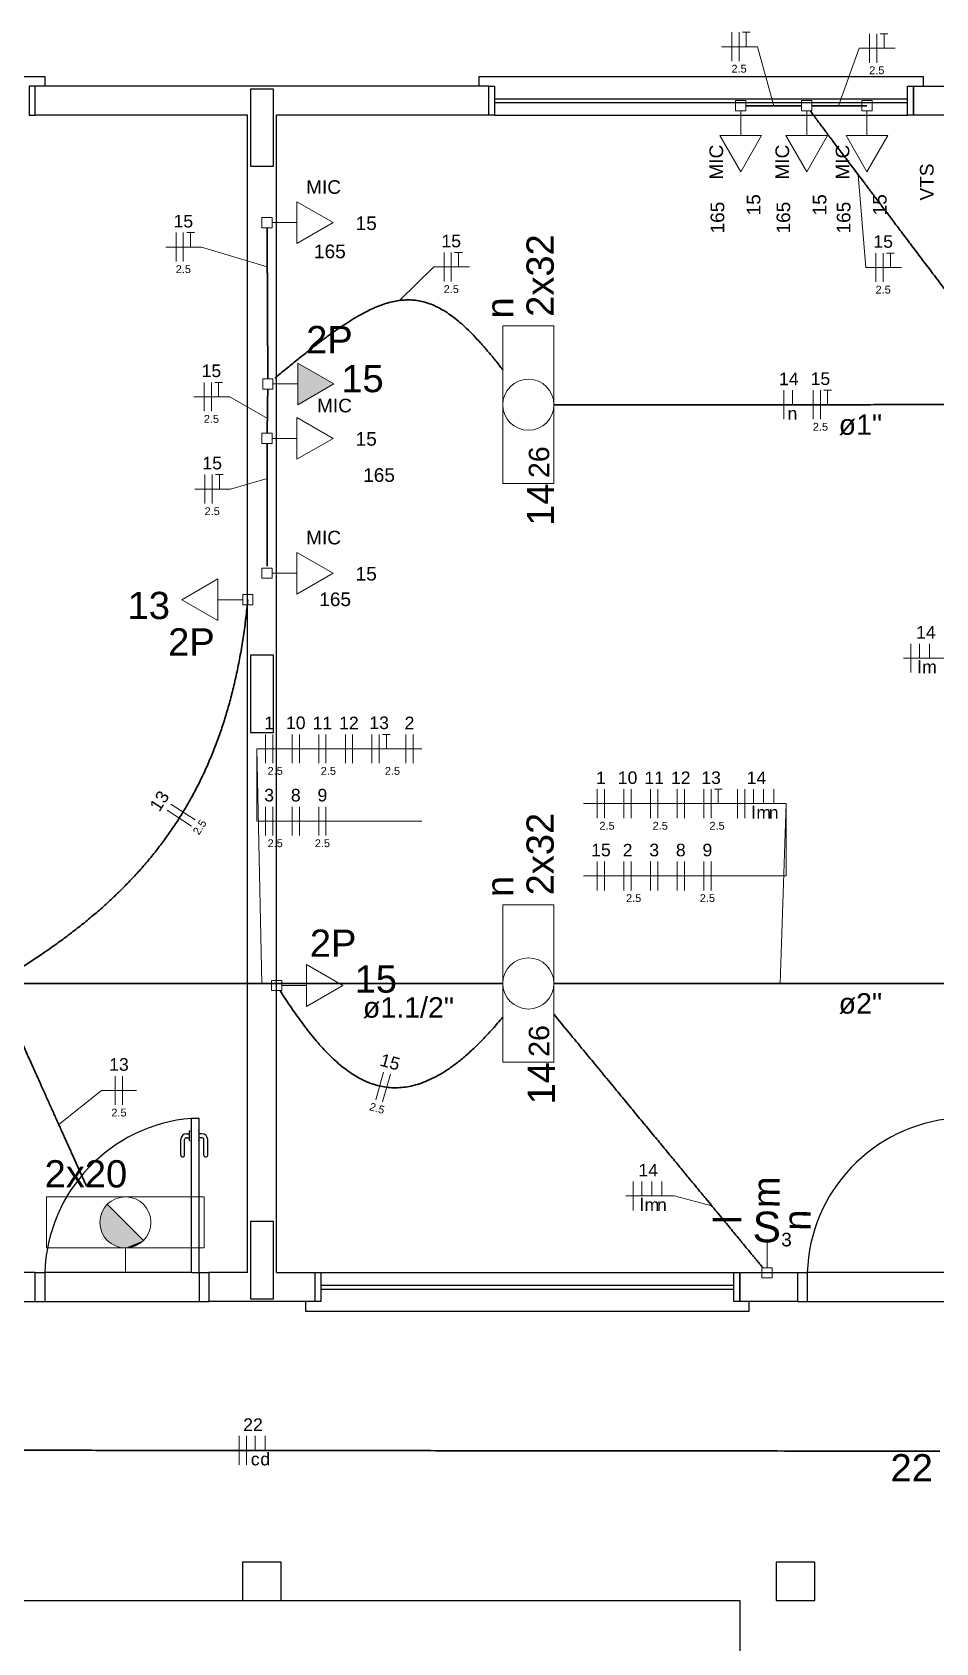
# Model space of a CAD drawing. Extents: x 210 to 779, y 61 to 241.
# Drawn here: x 366.08 to 370.76, y 209.04 to 217.39 of the extents above; entities that cross this region are included whole.
import ezdxf

# ---------------------------------------------------------------- set-up
doc = ezdxf.new("R2010")
doc.units = 0
doc.header["$LTSCALE"] = 2
for name, color, linetype in [('A-PAREDE', 5, 'CONTINUOUS'), ('A-PISOS-NIVEL', 1, 'CONTINUOUS'), ('A-PORTA', 3, 'CONTINUOUS'), ('A-SOLEIRA', 1, 'CONTINUOUS'), ('AR-ESQ', 2, 'CONTINUOUS')]:
    doc.layers.add(name, color=color, linetype=linetype)
for name, color, linetype, lineweight in [('EL-Condutos', 4, 'CONTINUOUS', 30), ('EL-Fios', 9, 'CONTINUOUS', 20), ('EL-Textos condutos', 7, 'CONTINUOUS', 20), ('EL-Textos fios', 7, 'CONTINUOUS', 20), ('EL-Textos pontos', 5, 'CONTINUOUS', 20), ('P-SIMBOL', 5, 'CONTINUOUS', 20)]:
    doc.layers.add(name, color=color, linetype=linetype, lineweight=lineweight)
doc.styles.add('Arial', font='arial.ttf')

msp = doc.modelspace()

# ---------------------------------------------------------------- hatches: boundary and pattern name
at = {"layer": 'P-SIMBOL', "linetype": 'Continuous'}
for points in [[(367.458, 215.458), (367.6455, 215.5665), (367.458, 215.6745)], [(366.4719, 211.3142), (366.4623, 211.3023), (366.458, 211.2982), (366.4549, 211.2926), (366.4484, 211.2809), (366.4458, 211.2765), (366.4441, 211.2731), (366.443, 211.2694), (366.4417, 211.2655), (366.4393, 211.2579), (366.4383, 211.2542), (366.4366, 211.2486), (366.4353, 211.2419), (366.4348, 211.2346), (366.434, 211.2296), (366.4333, 211.2246), (366.4335, 211.2187), (366.434, 211.2107), (366.4346, 211.2074), (366.4352, 211.2013), (366.4357, 211.1978), (366.4363, 211.1953), (366.437, 211.1914), (366.4378, 211.1887), (366.4391, 211.1855), (366.4402, 211.1825), (366.4409, 211.1792), (366.442, 211.1769), (366.4417, 211.1756), (366.4428, 211.1721), (366.4439, 211.1684), (366.4448, 211.1667), (366.4454, 211.1645), (366.4471, 211.1621), (366.4478, 211.1606), (366.4491, 211.158), (366.4513, 211.1553), (366.4536, 211.151), (366.4552, 211.1486), (366.4563, 211.1466), (366.4582, 211.1438), (366.4591, 211.1415), (366.4614, 211.1397), (366.4632, 211.1373), (366.4656, 211.1347), (366.4688, 211.1315), (366.4716, 211.1282), (366.4734, 211.1265), (366.4755, 211.1239), (366.4794, 211.1204), (366.4824, 211.1189), (366.4851, 211.1163), (366.4879, 211.1148), (366.4894, 211.1137), (366.4931, 211.1113), (366.4952, 211.109), (366.5, 211.1066), (366.5022, 211.1049), (366.5052, 211.1036), (366.5074, 211.1023), (366.5089, 211.1016), (366.511, 211.101), (366.5123, 211.0997), (366.5186, 211.0979), (366.5218, 211.0964), (366.5238, 211.0953), (366.5255, 211.0949), (366.5266, 211.094), (366.529, 211.094), (366.5303, 211.0934), (366.532, 211.0934), (366.5346, 211.0929), (366.5381, 211.0919), (366.5416, 211.0914), (366.5441, 211.0908), (366.547, 211.0899), (366.5656, 211.088)], [(366.6593, 211.1268), (366.4719, 211.3142), (366.5656, 211.088)], [(366.6593, 211.1268), (366.6545, 211.1224), (366.6504, 211.1189), (366.6445, 211.1147), (366.638, 211.1103), (366.6355, 211.1081), (366.6331, 211.1066), (366.6309, 211.1053), (366.6279, 211.1041), (366.6195, 211.1002), (366.6159, 211.0989), (366.6089, 211.0955), (366.6035, 211.0937), (366.5988, 211.0932), (366.5899, 211.091), (366.586, 211.0901), (366.582, 211.0895), (366.5656, 211.088)]]:
    msp.add_hatch(color=256, dxfattribs=at).paths.add_polyline_path(points)

# ---------------------------------------------------------------- linework, layer by layer
at = {"layer": 'A-PAREDE', "color": 251}
for p, q in [((368.4478, 216.9599), (368.4478, 217.1099)), ((367.1978, 210.9599), (367.1978, 216.9599)), ((367.3478, 210.9599), (367.3478, 216.9599)), ((368.4478, 216.9599), (367.3478, 216.9599)), ((366.9978, 210.9599), (366.9978, 210.8099)), ((367.1978, 210.9599), (366.9978, 210.9599)), ((367.3478, 210.9599), (367.5478, 210.9599)), ((367.5478, 210.8099), (367.5478, 210.9599)), ((369.7478, 210.9599), (370.0478, 210.9599)), ((369.7478, 210.8099), (369.7478, 210.9599)), ((370.0478, 210.9599), (370.0478, 210.8099)), ((367.5538, 210.8099), (366.9919, 210.8099)), ((370.0478, 210.8099), (369.7478, 210.8099))]:
    msp.add_line(p, q, dxfattribs=at)
for points in [[(368.4478, 217.1099), (366.0978, 217.1099)], [(367.1978, 210.9599), (367.1978, 210.9599), (367.1978, 216.9599), (366.0978, 216.9599)]]:
    msp.add_lwpolyline(points, dxfattribs=at)
for points in [[(367.2128, 216.6949), (367.3328, 216.6949), (367.3328, 217.0949), (367.2128, 217.0949)], [(372.0478, 217.1099), (372.0478, 216.9599), (370.6478, 216.9599), (370.6478, 217.1099)], [(367.2128, 213.7599), (367.3328, 213.7599), (367.3328, 214.1599), (367.2128, 214.1599)], [(367.2128, 210.8249), (367.3328, 210.8249), (367.3328, 211.2249), (367.2128, 211.2249)], [(366.0978, 210.9599), (365.6978, 210.9599), (365.6978, 210.8099), (366.0978, 210.8099)], [(367.3728, 209.4599), (367.1728, 209.4599), (367.1728, 209.2599), (367.3728, 209.2599)], [(370.1373, 209.4599), (369.9373, 209.4599), (369.9373, 209.2599), (370.1373, 209.2599)]]:
    msp.add_lwpolyline(points, close=True, dxfattribs=at)
at = {"layer": 'A-PISOS-NIVEL', "color": 251}
for p, q in [((344.5128, 209.2599), (369.7478, 209.2599)), ((369.7478, 209.2599), (369.7478, 205.4055))]:
    msp.add_line(p, q, dxfattribs=at)
at = {"layer": 'A-PORTA', "color": 251}
for p, q in [((366.8519, 211.5696), (366.8519, 211.6496)), ((366.8719, 211.5696), (366.8719, 211.6496)), ((366.8819, 211.6796), (366.8969, 211.6796)), ((366.8819, 211.6596), (366.8969, 211.6596)), ((366.8969, 211.6446), (366.8969, 211.6946)), ((366.8969, 211.6946), (366.9019, 211.6946)), ((366.8969, 211.6446), (366.9019, 211.6446)), ((366.9469, 211.6946), (366.9419, 211.6946)), ((366.9469, 211.6446), (366.9419, 211.6446)), ((366.9469, 211.6446), (366.9469, 211.6946)), ((366.9619, 211.6796), (366.9469, 211.6796)), ((366.9619, 211.6596), (366.9469, 211.6596)), ((366.9719, 211.5696), (366.9719, 211.6496)), ((366.9919, 211.5696), (366.9919, 211.6496))]:
    msp.add_line(p, q, dxfattribs=at)
for centre, radius, start, end in [((366.9769, 210.9332), 0.8295, 94.77878, 178.14987), ((370.9269, 210.9332), 0.8295, 94.77878, 178.14987), ((366.8819, 211.6496), 0.03, 90, 180), ((366.8819, 211.6496), 0.01, 90, 180), ((366.9619, 211.6496), 0.03, 0, 90), ((366.9619, 211.6496), 0.01, 0, 90), ((366.8619, 211.5696), 0.01, 180, 0), ((366.9819, 211.5696), 0.01, 180, 0)]:
    msp.add_arc(centre, radius, start, end, dxfattribs=at)
at = {"layer": 'A-SOLEIRA', "color": 251}
for p, q in [((366.9078, 210.9599), (366.1478, 210.9599)), ((370.8578, 210.9599), (370.0978, 210.9599)), ((366.1478, 210.8099), (366.9478, 210.8099)), ((370.0978, 210.8099), (370.8978, 210.8099))]:
    msp.add_line(p, q, dxfattribs=at)
at = {"layer": 'AR-ESQ', "color": 251}
for p, q in [((368.4778, 217.0449), (370.6178, 217.0449)), ((368.4778, 217.0249), (370.6178, 217.0249)), ((368.4778, 216.9599), (370.6178, 216.9599)), ((366.9078, 210.9599), (366.9078, 211.7599)), ((366.9078, 211.7599), (366.9478, 211.7599)), ((366.9478, 210.9599), (366.9478, 211.7599)), ((366.0978, 210.9599), (366.1478, 210.9599)), ((366.1478, 210.9599), (366.1478, 210.8099)), ((366.9078, 210.9599), (366.9478, 210.9599)), ((366.9478, 210.9599), (366.9478, 210.8099)), ((366.9478, 210.9599), (366.9978, 210.9599)), ((367.5778, 210.9599), (369.7178, 210.9599)), ((370.0478, 210.9599), (370.0978, 210.9599)), ((370.0978, 210.9599), (370.0978, 210.8099)), ((367.5778, 210.8949), (369.7178, 210.8949)), ((367.5778, 210.8749), (369.7178, 210.8749)), ((366.0978, 210.8099), (366.1478, 210.8099)), ((366.9478, 210.8099), (366.9978, 210.8099)), ((370.0478, 210.8099), (370.0978, 210.8099))]:
    msp.add_line(p, q, dxfattribs=at)
for points in [[(363.8478, 217.1099), (363.8478, 217.1599), (366.1478, 217.1599), (366.1478, 217.1099)], [(368.3978, 217.1099), (368.3978, 217.1599), (370.6978, 217.1599), (370.6978, 217.1099)], [(367.4978, 210.8099), (367.4978, 210.7599), (369.7978, 210.7599), (369.7978, 210.8099)]]:
    msp.add_lwpolyline(points, dxfattribs=at)
for points in [[(366.0978, 217.1099), (366.0678, 217.1099), (366.0678, 216.9599), (366.0978, 216.9599)], [(368.4478, 217.1099), (368.4778, 217.1099), (368.4778, 216.9599), (368.4478, 216.9599)], [(370.6178, 217.1099), (370.6478, 217.1099), (370.6478, 216.9599), (370.6178, 216.9599)], [(367.5478, 210.9599), (367.5778, 210.9599), (367.5778, 210.8099), (367.5478, 210.8099)], [(369.7178, 210.9599), (369.7478, 210.9599), (369.7478, 210.8099), (369.7178, 210.8099)]]:
    msp.add_lwpolyline(points, close=True, dxfattribs=at)
at = {"layer": 'EL-Condutos', "linetype": 'Continuous'}
for points in [[(370.0688, 217.0085), (370.0556, 217.0085), (370.043, 217.0085), (370.0312, 217.0085), (370.0201, 217.0085), (370.0095, 217.0085), (369.9994, 217.0085), (369.9899, 217.0085), (369.9807, 217.0085), (369.972, 217.0085), (369.9636, 217.0085), (369.9554, 217.0085), (369.9475, 217.0085), (369.9397, 217.0085), (369.932, 217.0085), (369.9244, 217.0085), (369.9167, 217.0085), (369.9091, 217.0085), (369.9013, 217.0085), (369.8933, 217.0085), (369.8852, 217.0085), (369.8767, 217.0085), (369.868, 217.0085), (369.8589, 217.0085), (369.8493, 217.0085), (369.8393, 217.0085), (369.8287, 217.0085), (369.8175, 217.0085), (369.8057, 217.0085), (369.7932, 217.0085), (369.7799, 217.0085)], [(371.1293, 215.6337), (371.0564, 215.7304), (370.9869, 215.8224), (370.9209, 215.9099), (370.8581, 215.9931), (370.7986, 216.072), (370.7422, 216.1467), (370.6889, 216.2173), (370.6385, 216.284), (370.5911, 216.3469), (370.5464, 216.4061), (370.5045, 216.4617), (370.4652, 216.5137), (370.4285, 216.5624), (370.3942, 216.6079), (370.3624, 216.6501), (370.3328, 216.6894), (370.3054, 216.7257), (370.2802, 216.7592), (370.257, 216.7899), (370.2358, 216.8181), (370.2165, 216.8438), (370.1989, 216.8671), (370.1831, 216.8882), (370.1689, 216.9071), (370.1562, 216.924), (370.145, 216.939), (370.1352, 216.9522), (370.1267, 216.9636), (370.1193, 216.9735), (370.1131, 216.9819)], [(370.4072, 217.0085), (370.393, 217.0085), (370.3796, 217.0085), (370.3671, 217.0085), (370.3553, 217.0085), (370.3442, 217.0085), (370.3337, 217.0085), (370.3238, 217.0085), (370.3144, 217.0085), (370.3054, 217.0085), (370.2969, 217.0085), (370.2887, 217.0085), (370.2808, 217.0085), (370.2731, 217.0085), (370.2656, 217.0085), (370.2582, 217.0085), (370.2509, 217.0085), (370.2436, 217.0085), (370.2362, 217.0085), (370.2286, 217.0085), (370.221, 217.0085), (370.213, 217.0085), (370.2048, 217.0085), (370.1962, 217.0085), (370.1873, 217.0085), (370.1778, 217.0085), (370.1679, 217.0085), (370.1574, 217.0085), (370.1462, 217.0085), (370.1343, 217.0085), (370.1217, 217.0085)], [(367.3033, 215.5927), (367.3031, 215.6465), (367.3028, 215.6979), (367.3026, 215.7469), (367.3024, 215.7935), (367.3022, 215.838), (367.302, 215.8801), (367.3018, 215.9202), (367.3016, 215.9581), (367.3015, 215.994), (367.3013, 216.0279), (367.3011, 216.0599), (367.301, 216.09), (367.3009, 216.1183), (367.3008, 216.1448), (367.3006, 216.1696), (367.3005, 216.1928), (367.3004, 216.2144), (367.3003, 216.2344), (367.3003, 216.253), (367.3002, 216.2701), (367.3001, 216.2859), (367.3, 216.3004), (367.3, 216.3136), (367.2999, 216.3257), (367.2999, 216.3365), (367.2998, 216.3464), (367.2998, 216.3551), (367.2998, 216.363), (367.2997, 216.3699), (367.2997, 216.3759)], [(368.5207, 215.6393), (368.4808, 215.6901), (368.4422, 215.7368), (368.4049, 215.7796), (368.3686, 215.8185), (368.3333, 215.8535), (368.2988, 215.8848), (368.2649, 215.9122), (368.2316, 215.9359), (368.1986, 215.9559), (368.1659, 215.9723), (368.1332, 215.985), (368.1005, 215.9942), (368.0676, 215.9999), (368.0343, 216.002), (368.0006, 216.0008), (367.9662, 215.9961), (367.9311, 215.988), (367.8951, 215.9767), (367.858, 215.962), (367.8197, 215.9442), (367.78, 215.9231), (367.7389, 215.8989), (367.6962, 215.8715), (367.6517, 215.8411), (367.6052, 215.8077), (367.5568, 215.7713), (367.5061, 215.7319), (367.4531, 215.6896), (367.3976, 215.6445), (367.3395, 215.5965)], [(367.3031, 215.54), (367.3029, 215.5267), (367.3027, 215.5138), (367.3025, 215.5014), (367.3024, 215.4894), (367.3022, 215.4779), (367.3021, 215.4669), (367.3019, 215.4562), (367.3018, 215.446), (367.3016, 215.4362), (367.3015, 215.4268), (367.3014, 215.4178), (367.3013, 215.4092), (367.3012, 215.4009), (367.3011, 215.3931), (367.301, 215.3855), (367.3009, 215.3784), (367.3008, 215.3716), (367.3007, 215.3651), (367.3006, 215.3589), (367.3005, 215.3531), (367.3004, 215.3476), (367.3004, 215.3424), (367.3003, 215.3374), (367.3002, 215.3328), (367.3002, 215.3284), (367.3001, 215.3243), (367.3001, 215.3205), (367.3, 215.3169), (367.3, 215.3136), (367.2999, 215.3105)], [(368.7875, 215.4585), (368.8969, 215.4586), (368.9998, 215.4586), (369.0967, 215.4586), (369.188, 215.4587), (369.2742, 215.4587), (369.3557, 215.4587), (369.4331, 215.4588), (369.5068, 215.4588), (369.5772, 215.4588), (369.6448, 215.4588), (369.71, 215.4588), (369.7735, 215.4589), (369.8355, 215.4589), (369.8966, 215.4589), (369.9573, 215.4589), (370.0179, 215.4589), (370.079, 215.4589), (370.141, 215.4589), (370.2045, 215.4589), (370.2698, 215.4589), (370.3374, 215.4589), (370.4078, 215.4589), (370.4814, 215.459), (370.5588, 215.459), (370.6403, 215.459), (370.7265, 215.459), (370.8178, 215.459), (370.9147, 215.459), (371.0176, 215.459), (371.127, 215.459)], [(367.2996, 215.2576), (367.2996, 215.2521), (367.2996, 215.246), (367.2996, 215.2392), (367.2996, 215.2315), (367.2996, 215.2231), (367.2996, 215.2138), (367.2996, 215.2036), (367.2996, 215.1924), (367.2996, 215.1802), (367.2996, 215.167), (367.2996, 215.1528), (367.2996, 215.1374), (367.2996, 215.1209), (367.2996, 215.1031), (367.2996, 215.0842), (367.2996, 215.0639), (367.2996, 215.0423), (367.2996, 215.0194), (367.2996, 214.995), (367.2996, 214.9692), (367.2996, 214.9419), (367.2996, 214.9131), (367.2996, 214.8826), (367.2996, 214.8506), (367.2996, 214.8169), (367.2996, 214.7815), (367.2996, 214.7444), (367.2996, 214.7054), (367.2996, 214.6647), (367.2996, 214.6221)], [(366.0239, 212.5396), (366.0904, 212.5826), (366.155, 212.6262), (366.218, 212.6707), (366.2791, 212.716), (366.3384, 212.7623), (366.3959, 212.8096), (366.4516, 212.8579), (366.5054, 212.9075), (366.5574, 212.9582), (366.6076, 213.0103), (366.6558, 213.0638), (366.7022, 213.1188), (366.7467, 213.1753), (366.7892, 213.2334), (366.8299, 213.2933), (366.8686, 213.3549), (366.9053, 213.4184), (366.9401, 213.4838), (366.9729, 213.5513), (367.0037, 213.6208), (367.0325, 213.6925), (367.0593, 213.7664), (367.0841, 213.8427), (367.1068, 213.9214), (367.1275, 214.0025), (367.1461, 214.0862), (367.1627, 214.1725), (367.1771, 214.2615), (367.1895, 214.3533), (367.1997, 214.448)], [(366.026, 212.459), (366.1434, 212.459), (366.2536, 212.459), (366.3573, 212.459), (366.4549, 212.459), (366.547, 212.459), (366.634, 212.459), (366.7164, 212.459), (366.7948, 212.459), (366.8696, 212.459), (366.9414, 212.459), (367.0107, 212.459), (367.0779, 212.459), (367.1436, 212.459), (367.2083, 212.459), (367.2725, 212.459), (367.3367, 212.459), (367.4014, 212.459), (367.4671, 212.459), (367.5344, 212.459), (367.6036, 212.459), (367.6754, 212.459), (367.7503, 212.459), (367.8286, 212.459), (367.9111, 212.459), (367.9981, 212.459), (368.0901, 212.459), (368.1877, 212.459), (368.2914, 212.459), (368.4017, 212.459), (368.519, 212.459)], [(368.7875, 212.459), (368.8969, 212.459), (368.9998, 212.459), (369.0967, 212.459), (369.188, 212.459), (369.2742, 212.459), (369.3557, 212.459), (369.4331, 212.459), (369.5068, 212.459), (369.5772, 212.459), (369.6448, 212.459), (369.71, 212.459), (369.7735, 212.459), (369.8355, 212.459), (369.8966, 212.459), (369.9573, 212.459), (370.0179, 212.459), (370.079, 212.459), (370.141, 212.459), (370.2045, 212.459), (370.2698, 212.459), (370.3374, 212.459), (370.4078, 212.459), (370.4814, 212.459), (370.5588, 212.459), (370.6403, 212.459), (370.7265, 212.459), (370.8178, 212.459), (370.9147, 212.459), (371.0176, 212.459), (371.127, 212.459)], [(368.5201, 212.2841), (368.4668, 212.2219), (368.4149, 212.1662), (368.3644, 212.1166), (368.3153, 212.0731), (368.2675, 212.0354), (368.2209, 212.0033), (368.1756, 211.9767), (368.1314, 211.9553), (368.0884, 211.9389), (368.0465, 211.9274), (368.0056, 211.9206), (367.9657, 211.9183), (367.9267, 211.9202), (367.8887, 211.9263), (367.8515, 211.9362), (367.8152, 211.9498), (367.7796, 211.967), (367.7447, 211.9874), (367.7105, 212.011), (367.677, 212.0375), (367.644, 212.0668), (367.6116, 212.0986), (367.5797, 212.1327), (367.5483, 212.169), (367.5172, 212.2073), (367.4865, 212.2474), (367.4562, 212.289), (367.4261, 212.3321), (367.3963, 212.3763), (367.3666, 212.4216)], [(368.7851, 212.299), (368.8636, 212.2037), (368.9384, 212.113), (369.0094, 212.0268), (369.0768, 211.9451), (369.1407, 211.8676), (369.2011, 211.7943), (369.2582, 211.725), (369.312, 211.6597), (369.3627, 211.5982), (369.4104, 211.5404), (369.455, 211.4862), (369.4968, 211.4355), (369.5359, 211.3882), (369.5722, 211.3441), (369.606, 211.3031), (369.6373, 211.2651), (369.6662, 211.2301), (369.6928, 211.1978), (369.7172, 211.1682), (369.7395, 211.1412), (369.7598, 211.1166), (369.7781, 211.0943), (369.7947, 211.0742), (369.8095, 211.0563), (369.8227, 211.0403), (369.8343, 211.0261), (369.8446, 211.0137), (369.8534, 211.003), (369.861, 210.9938), (369.8675, 210.9859)], [(366.0236, 212.1656), (366.0387, 212.132), (366.0535, 212.0991), (366.068, 212.0668), (366.0822, 212.0351), (366.0962, 212.0041), (366.1099, 211.9736), (366.1233, 211.9437), (366.1365, 211.9145), (366.1494, 211.8858), (366.162, 211.8577), (366.1744, 211.8301), (366.1865, 211.8032), (366.1983, 211.7768), (366.21, 211.7509), (366.2213, 211.7256), (366.2325, 211.7009), (366.2433, 211.6766), (366.254, 211.653), (366.2644, 211.6298), (366.2745, 211.6072), (366.2845, 211.5851), (366.2942, 211.5635), (366.3037, 211.5423), (366.3129, 211.5217), (366.322, 211.5016), (366.3308, 211.482), (366.3394, 211.4628), (366.3478, 211.4442), (366.356, 211.426), (366.3639, 211.4082)], [(370.7841, 210.0348), (370.446, 210.0351), (370.1285, 210.0354), (369.8298, 210.0357), (369.5487, 210.036), (369.2835, 210.0362), (369.0329, 210.0365), (368.7952, 210.0367), (368.5691, 210.0369), (368.3529, 210.0371), (368.1453, 210.0373), (367.9448, 210.0375), (367.7498, 210.0377), (367.5588, 210.0379), (367.3704, 210.0381), (367.1831, 210.0383), (366.9953, 210.0385), (366.8057, 210.0386), (366.6126, 210.0388), (366.4146, 210.039), (366.2103, 210.0392), (365.9981, 210.0394), (365.7765, 210.0396), (365.544, 210.0399), (365.2992, 210.0401), (365.0406, 210.0404), (364.7666, 210.0406), (364.4758, 210.0409), (364.1667, 210.0412), (363.8378, 210.0416), (363.4875, 210.0419)]]:
    msp.add_spline(points, degree=3, dxfattribs=at)
at = {"layer": 'EL-Fios'}
for p, q in [((369.7069, 217.2395), (369.7069, 217.3895)), ((369.7444, 217.2395), (369.7444, 217.3895)), ((369.7619, 217.3895), (369.8019, 217.3895)), ((369.7819, 217.3145), (369.7819, 217.3895)), ((370.4205, 217.2315), (370.4205, 217.3815)), ((370.458, 217.2315), (370.458, 217.3815)), ((370.4755, 217.3815), (370.5155, 217.3815)), ((370.4955, 217.3065), (370.4955, 217.3815)), ((366.828, 216.2005), (366.828, 216.3505)), ((366.8655, 216.2005), (366.8655, 216.3505)), ((366.883, 216.3505), (366.923, 216.3505)), ((366.903, 216.2755), (366.903, 216.3505)), ((368.2161, 216.0975), (368.2161, 216.2475)), ((368.2536, 216.0975), (368.2536, 216.2475)), ((368.2711, 216.2475), (368.3111, 216.2475)), ((368.2911, 216.1725), (368.2911, 216.2475)), ((370.4536, 216.095), (370.4536, 216.245)), ((370.4911, 216.095), (370.4911, 216.245)), ((370.5086, 216.245), (370.5486, 216.245)), ((370.5286, 216.17), (370.5286, 216.245)), ((366.9735, 215.4245), (366.9735, 215.5745)), ((367.011, 215.4245), (367.011, 215.5745)), ((367.0285, 215.5745), (367.0685, 215.5745)), ((367.0485, 215.4995), (367.0485, 215.5745)), ((369.976, 215.384), (369.976, 215.534)), ((370.0209, 215.459), (370.0209, 215.534)), ((370.1286, 215.384), (370.1286, 215.534)), ((370.1661, 215.384), (370.1661, 215.534)), ((370.1836, 215.534), (370.2236, 215.534)), ((370.2036, 215.459), (370.2036, 215.534)), ((366.9777, 214.9465), (366.9777, 215.0965)), ((367.0152, 214.9465), (367.0152, 215.0965)), ((367.0327, 215.0965), (367.0727, 215.0965)), ((367.0527, 215.0215), (367.0527, 215.0965)), ((370.6341, 214.07), (370.6341, 214.22)), ((370.6789, 214.145), (370.6789, 214.22)), ((370.7312, 214.145), (370.7312, 214.22)), ((367.2913, 213.6), (367.2913, 213.75)), ((367.3288, 213.6), (367.3288, 213.75)), ((367.4292, 213.6), (367.4292, 213.75)), ((367.4667, 213.6), (367.4667, 213.75)), ((367.5671, 213.6), (367.5671, 213.75)), ((367.6046, 213.6), (367.6046, 213.75)), ((367.7049, 213.6), (367.7049, 213.75)), ((367.7424, 213.6), (367.7424, 213.75)), ((367.8428, 213.6), (367.8428, 213.75)), ((367.8803, 213.6), (367.8803, 213.75)), ((367.8978, 213.75), (367.9378, 213.75)), ((367.9178, 213.675), (367.9178, 213.75)), ((368.0182, 213.6), (368.0182, 213.75)), ((368.0557, 213.6), (368.0557, 213.75)), ((369.0103, 213.316), (369.0103, 213.466)), ((369.0478, 213.316), (369.0478, 213.466)), ((369.1482, 213.316), (369.1482, 213.466)), ((369.1857, 213.316), (369.1857, 213.466)), ((369.2861, 213.316), (369.2861, 213.466)), ((369.3236, 213.316), (369.3236, 213.466)), ((369.424, 213.316), (369.424, 213.466)), ((369.4615, 213.316), (369.4615, 213.466)), ((369.5619, 213.316), (369.5619, 213.466)), ((369.5994, 213.316), (369.5994, 213.466)), ((369.6169, 213.466), (369.6569, 213.466)), ((369.6369, 213.391), (369.6369, 213.466)), ((369.7372, 213.316), (369.7372, 213.466)), ((369.7747, 213.316), (369.7747, 213.466)), ((369.8196, 213.391), (369.8196, 213.466)), ((369.8719, 213.391), (369.8719, 213.466)), ((369.9241, 213.391), (369.9241, 213.466)), ((366.9276, 213.3065), (366.8017, 213.388)), ((367.2913, 213.225), (367.2913, 213.375)), ((367.3288, 213.225), (367.3288, 213.375)), ((367.4292, 213.225), (367.4292, 213.375)), ((367.4667, 213.225), (367.4667, 213.375)), ((367.5671, 213.225), (367.5671, 213.375)), ((367.6046, 213.225), (367.6046, 213.375)), ((366.9072, 213.275), (366.7813, 213.3565)), ((369.0103, 212.941), (369.0103, 213.091)), ((369.0478, 212.941), (369.0478, 213.091)), ((369.1482, 212.941), (369.1482, 213.091)), ((369.1857, 212.941), (369.1857, 213.091)), ((369.2861, 212.941), (369.2861, 213.091)), ((369.3236, 212.941), (369.3236, 213.091)), ((369.424, 212.941), (369.424, 213.091)), ((369.4615, 212.941), (369.4615, 213.091)), ((369.5619, 212.941), (369.5619, 213.091)), ((369.5994, 212.941), (369.5994, 213.091)), ((366.5132, 211.8292), (366.5132, 211.9792)), ((366.5507, 211.8292), (366.5507, 211.9792)), ((367.8621, 211.855), (367.9027, 211.9994)), ((367.8982, 211.8449), (367.9388, 211.9893)), ((369.1957, 211.2823), (369.1957, 211.4323)), ((369.2406, 211.3573), (369.2406, 211.4323)), ((369.2929, 211.3573), (369.2929, 211.4323)), ((369.3451, 211.3573), (369.3451, 211.4323)), ((367.1556, 209.9633), (367.1556, 210.1133)), ((367.1931, 209.9633), (367.1931, 210.1133)), ((367.238, 210.0383), (367.238, 210.1133)), ((367.2903, 210.0383), (367.2903, 210.1133))]:
    msp.add_line(p, q, dxfattribs=at)
at = {"layer": 'EL-Textos fios'}
for p, q in [((369.8394, 217.3145), (369.6539, 217.3145)), ((369.9244, 217.0085), (369.8394, 217.3145)), ((370.259, 217.0085), (370.3675, 217.3065)), ((370.3675, 217.3065), (370.553, 217.3065)), ((370.3616, 216.651), (370.4006, 216.17)), ((366.9605, 216.2755), (366.775, 216.2755)), ((367.3006, 216.173), (366.9605, 216.2755)), ((367.9853, 215.999), (368.1631, 216.1725)), ((368.1631, 216.1725), (368.3486, 216.1725)), ((370.4006, 216.17), (370.5861, 216.17)), ((367.106, 215.4995), (366.9205, 215.4995)), ((367.301, 215.388), (367.106, 215.4995)), ((367.2996, 215.077), (367.1102, 215.0215)), ((367.1102, 215.0215), (366.9247, 215.0215)), ((371.1118, 214.145), (370.5966, 214.145)), ((367.2725, 212.459), (367.246, 213.675)), ((367.246, 213.675), (368.101, 213.675)), ((367.246, 213.675), (367.246, 213.3)), ((369.9881, 213.391), (368.9386, 213.391)), ((369.9573, 212.459), (369.9881, 213.391)), ((369.9881, 213.391), (369.9881, 213.016)), ((367.246, 213.3), (368.101, 213.3)), ((369.9881, 213.016), (368.9386, 213.016)), ((366.2206, 211.7272), (366.4415, 211.9042)), ((366.4415, 211.9042), (366.6225, 211.9042)), ((369.4091, 211.3573), (369.1582, 211.3573)), ((369.6029, 211.3069), (369.4091, 211.3573))]:
    msp.add_line(p, q, dxfattribs=at)
at = {"layer": 'P-SIMBOL'}
for p, q in [((369.7269, 217.035), (369.78, 217.035)), ((369.7269, 216.982), (369.7269, 217.035)), ((369.78, 216.982), (369.7269, 216.982)), ((369.7535, 216.854), (369.7535, 216.982)), ((369.78, 217.035), (369.78, 216.982)), ((370.0687, 217.035), (370.1218, 217.035)), ((370.0687, 216.982), (370.0687, 217.035)), ((370.1218, 216.982), (370.0687, 216.982)), ((370.0953, 216.854), (370.0953, 216.982)), ((370.1218, 217.035), (370.1218, 216.982)), ((370.3806, 217.035), (370.4337, 217.035)), ((370.3806, 216.982), (370.3806, 217.035)), ((370.4337, 216.982), (370.3806, 216.982)), ((370.4072, 216.854), (370.4072, 216.982)), ((370.4337, 217.035), (370.4337, 216.982)), ((369.7535, 216.6665), (369.6452, 216.854)), ((369.6452, 216.854), (369.8617, 216.854)), ((369.8617, 216.854), (369.7535, 216.6665)), ((370.0953, 216.6665), (369.987, 216.854)), ((369.987, 216.854), (370.2035, 216.854)), ((370.2035, 216.854), (370.0953, 216.6665)), ((370.4072, 216.6665), (370.2989, 216.854)), ((370.2989, 216.854), (370.5154, 216.854)), ((370.5154, 216.854), (370.4072, 216.6665)), ((367.4541, 216.5105), (367.6416, 216.4025)), ((367.4541, 216.294), (367.4541, 216.5105)), ((367.2731, 216.376), (367.2731, 216.429)), ((367.2731, 216.429), (367.3261, 216.429)), ((367.3261, 216.429), (367.3261, 216.376)), ((367.4541, 216.4025), (367.3261, 216.4025)), ((367.6416, 216.4025), (367.4541, 216.294)), ((367.3261, 216.376), (367.2731, 216.376)), ((368.5207, 215.0505), (368.5207, 215.867)), ((368.5207, 215.867), (368.7857, 215.867)), ((368.7857, 215.0505), (368.7857, 215.867)), ((367.458, 215.458), (367.458, 215.6745)), ((367.458, 215.6745), (367.6455, 215.5665)), ((367.2769, 215.54), (367.2769, 215.593)), ((367.2769, 215.593), (367.33, 215.593)), ((367.33, 215.593), (367.33, 215.54)), ((367.458, 215.5665), (367.33, 215.5665)), ((367.6455, 215.5665), (367.458, 215.458)), ((367.33, 215.54), (367.2769, 215.54)), ((367.4541, 215.3925), (367.6416, 215.284)), ((367.4541, 215.176), (367.4541, 215.3925)), ((367.2731, 215.2575), (367.2731, 215.311)), ((367.2731, 215.311), (367.3261, 215.311)), ((367.3261, 215.311), (367.3261, 215.2575)), ((367.3261, 215.2575), (367.2731, 215.2575)), ((367.4541, 215.284), (367.3261, 215.284)), ((367.6416, 215.284), (367.4541, 215.176)), ((368.5207, 215.0505), (368.7857, 215.0505)), ((367.4541, 214.6935), (367.6416, 214.5855)), ((367.4541, 214.477), (367.4541, 214.6935)), ((366.8577, 214.448), (367.0452, 214.5565)), ((367.0452, 214.5565), (367.0452, 214.34)), ((367.2731, 214.559), (367.2731, 214.612)), ((367.2731, 214.612), (367.3261, 214.612)), ((367.3261, 214.559), (367.2731, 214.559)), ((367.3261, 214.612), (367.3261, 214.559)), ((367.4541, 214.5855), (367.3261, 214.5855)), ((367.6416, 214.5855), (367.4541, 214.477)), ((367.1732, 214.4215), (367.1732, 214.4745)), ((367.1732, 214.4745), (367.2263, 214.4745)), ((367.2263, 214.4745), (367.2263, 214.4215)), ((367.0452, 214.34), (366.8577, 214.448)), ((367.0452, 214.448), (367.1732, 214.448)), ((367.2263, 214.4215), (367.1732, 214.4215)), ((368.5207, 212.051), (368.5207, 212.867)), ((368.5207, 212.867), (368.7857, 212.867)), ((368.7857, 212.051), (368.7857, 212.867)), ((367.5038, 212.5565), (367.6913, 212.4485)), ((367.5038, 212.34), (367.5038, 212.5565)), ((367.3228, 212.422), (367.3228, 212.475)), ((367.3228, 212.475), (367.3758, 212.475)), ((367.3758, 212.475), (367.3758, 212.422)), ((367.3758, 212.422), (367.3228, 212.422)), ((367.5038, 212.4485), (367.3758, 212.4485)), ((367.6913, 212.4485), (367.5038, 212.34)), ((368.5207, 212.051), (368.7857, 212.051)), ((366.1576, 211.088), (366.1576, 211.353)), ((366.9736, 211.353), (366.1576, 211.353)), ((366.6593, 211.1268), (366.4719, 211.3142)), ((366.9736, 211.088), (366.9736, 211.353)), ((366.9736, 211.088), (366.1576, 211.088)), ((366.5656, 210.9595), (366.5656, 211.088)), ((369.8906, 211.1141), (369.8896, 210.9856)), ((369.8627, 210.9328), (369.8631, 210.9858)), ((369.8631, 210.9858), (369.9162, 210.9854)), ((369.9162, 210.9854), (369.9158, 210.9324)), ((369.9158, 210.9324), (369.8627, 210.9328))]:
    msp.add_line(p, q, dxfattribs=at)
for centre in [(368.6532, 215.4585), (368.6532, 212.459), (366.5656, 211.2205)]:
    msp.add_circle(centre, 0.1325, dxfattribs=at)

# ---------------------------------------------------------------- texts
at = {"layer": 'EL-Textos condutos', "char_height": 0.1059, "width": 0.38124, "attachment_point": 8, "line_spacing_factor": 0.798, "style": 'Arial'}
for s, insert in [('ø1"', (370.3731, 215.2999)), ('ø2"', (370.3731, 212.2999))]:
    msp.add_mtext(s, dxfattribs=dict(at, insert=insert))
at = {"layer": 'EL-Textos condutos', "insert": (368.0319, 212.2789), "char_height": 0.1059, "width": 0.88956, "attachment_point": 8, "rotation": 0.00084, "line_spacing_factor": 0.798, "style": 'Arial'}
msp.add_mtext('ø1.1/2"', dxfattribs=at)
at = {"layer": 'EL-Textos fios', "attachment_point": 8, "line_spacing_factor": 0.798, "style": 'Arial'}
for s, insert, char_height, width in [('2.5', (369.7446, 217.1794), 0.04059, 0.146142), ('2.5', (370.4581, 217.1714), 0.04059, 0.146142), ('15', (366.8656, 216.3765), 0.06531, 0.156732), ('15', (368.2536, 216.2735), 0.06531, 0.156732), ('15', (370.4911, 216.271), 0.06531, 0.156732), ('2.5', (366.8656, 216.1404), 0.04059, 0.146142), ('2.5', (368.2536, 216.0369), 0.04059, 0.146142), ('2.5', (370.4911, 216.0344), 0.04059, 0.146142), ('15', (367.0111, 215.601), 0.06531, 0.156732), ('14', (370.0021, 215.56), 0.06531, 0.156732), ('15', (370.1661, 215.56), 0.06531, 0.156732), ('2.5', (367.0111, 215.3644), 0.04059, 0.146142), ('n', (370.0211, 215.3805), 0.0653, 0.078366), ('2.5', (370.1661, 215.3234), 0.04059, 0.146142), ('15', (367.0151, 215.1225), 0.06531, 0.156732), ('2.5', (367.0151, 214.8859), 0.04059, 0.146142), ('14', (370.7126, 214.2465), 0.06531, 0.156732), ('l', (370.6791, 214.067), 0.0653, 0.078366), ('m', (370.7311, 214.067), 0.0653, 0.078366), ('1', (367.3101, 213.7765), 0.0653, 0.078366), ('10', (367.4481, 213.7765), 0.06531, 0.156732), ('11', (367.5861, 213.7765), 0.06531, 0.156732), ('12', (367.7236, 213.7765), 0.06531, 0.156732), ('13', (367.8801, 213.7765), 0.06531, 0.156732), ('2', (368.0371, 213.7765), 0.0653, 0.078366), ('2.5', (367.3416, 213.5399), 0.04059, 0.146142), ('2.5', (367.6171, 213.5399), 0.04059, 0.146142), ('2.5', (367.9491, 213.5399), 0.04059, 0.146142), ('1', (369.0291, 213.492), 0.0653, 0.078366), ('10', (369.1671, 213.492), 0.06531, 0.156732), ('11', (369.3051, 213.492), 0.06531, 0.156732), ('12', (369.4426, 213.492), 0.06531, 0.156732), ('13', (369.5996, 213.492), 0.06531, 0.156732), ('14', (369.8346, 213.492), 0.06531, 0.156732), ('3', (367.3101, 213.4015), 0.0653, 0.078366), ('8', (367.4481, 213.4015), 0.0653, 0.078366), ('9', (367.5861, 213.4015), 0.0653, 0.078366), ('l', (369.8196, 213.3125), 0.0653, 0.078366), ('2.5', (369.0606, 213.2554), 0.04059, 0.146142), ('2.5', (369.3361, 213.2554), 0.04059, 0.146142), ('2.5', (369.6306, 213.2554), 0.04059, 0.146142), ('m', (369.8721, 213.3125), 0.0653, 0.078366), ('n', (369.9241, 213.3125), 0.0653, 0.078366), ('2.5', (367.3416, 213.1649), 0.04059, 0.146142), ('2.5', (367.5861, 213.1649), 0.04059, 0.146142), ('15', (369.0291, 213.117), 0.06531, 0.156732), ('2', (369.1671, 213.117), 0.0653, 0.078366), ('3', (369.3051, 213.117), 0.0653, 0.078366), ('8', (369.4426, 213.117), 0.0653, 0.078366), ('9', (369.5806, 213.117), 0.0653, 0.078366), ('2.5', (369.1986, 212.8804), 0.04059, 0.146142), ('2.5', (369.5806, 212.8804), 0.04059, 0.146142), ('13', (366.5321, 212.0055), 0.06531, 0.156732), ('2.5', (366.5321, 211.7689), 0.04059, 0.146142), ('14', (369.2741, 211.4585), 0.06531, 0.156732), ('l', (369.2406, 211.279), 0.0653, 0.078366), ('m', (369.2931, 211.279), 0.0653, 0.078366), ('n', (369.3451, 211.279), 0.0653, 0.078366), ('22', (367.2266, 210.1395), 0.06531, 0.156732), ('c', (367.2381, 209.96), 0.0653, 0.078366), ('d', (367.2901, 209.96), 0.0653, 0.078366)]:
    msp.add_mtext(s, dxfattribs=dict(at, insert=insert, char_height=char_height, width=width))
for s, insert, char_height, width, rotation in [('13', (366.7695, 213.3867), 0.06531, 0.156732, 57.08379), ('2.5', (366.9678, 213.2577), 0.04059, 0.146142, 57.08379), ('15', (367.9279, 212.0197), 0.06531, 0.156732, 344.3018), ('2.5', (367.8637, 211.7919), 0.04059, 0.146142, 344.3018)]:
    msp.add_mtext(s, dxfattribs=dict(at, insert=insert, char_height=char_height, width=width, rotation=rotation))
at = {"layer": 'EL-Textos pontos', "line_spacing_factor": 0.798, "style": 'Arial'}
for s, insert, char_height, width, attachment_point, rotation in [('MIC', (369.6628, 216.716), 0.0706, 0.25416, 8, 90.00021), ('MIC', (370.0048, 216.716), 0.0706, 0.25416, 8, 90.00021), ('MIC', (370.3168, 216.716), 0.0706, 0.25416, 8, 90.00021), ('VTS', (370.7533, 216.613), 0.0706, 0.25416, 8, 90.00021), ('165', (369.6688, 216.4285), 0.0706, 0.25416, 8, 90.00021), ('15', (369.8558, 216.495), 0.0706, 0.16944, 8, 90.00021), ('165', (370.0103, 216.4285), 0.0706, 0.25416, 8, 90.00021), ('15', (370.1978, 216.495), 0.0706, 0.16944, 8, 90.00021), ('165', (370.3223, 216.4285), 0.0706, 0.25416, 8, 90.00021), ('15', (370.5098, 216.495), 0.0706, 0.16944, 8, 90.00021), ('2x32', (368.7865, 215.9145), 0.1412, 0.67776, 7, 90.00021), ('n', (368.5755, 215.9055), 0.1412, 0.16944, 7, 90.00021), ('14', (368.7865, 214.831), 0.1412, 0.33888, 7, 90.00021), ('2x32', (368.7865, 212.9155), 0.1412, 0.67776, 7, 90.00021), ('n', (368.5755, 212.9065), 0.1412, 0.16944, 7, 90.00021), ('14', (368.7912, 211.832), 0.1412, 0.33888, 7, 90.00021), ('m', (369.955, 211.3763), 0.1412, 0.16944, 8, 89.58195), ('l', (369.757, 211.2343), 0.1412, 0.16944, 8, 89.58195), ('n', (370.115, 211.2313), 0.1412, 0.16944, 8, 89.58195)]:
    msp.add_mtext(s, dxfattribs=dict(at, insert=insert, char_height=char_height, width=width, attachment_point=attachment_point, rotation=rotation))
for s, insert, char_height, width, attachment_point in [('MIC', (367.5921, 216.5508), 0.0706, 0.25416, 8), ('15', (367.8131, 216.3633), 0.0706, 0.16944, 8), ('165', (367.6248, 216.2172), 0.0706, 0.25416, 8), ('2P', (367.6226, 215.7256), 0.1412, 0.33888, 8), ('15', (367.7936, 215.5216), 0.1412, 0.33888, 8), ('MIC', (367.6487, 215.4181), 0.0706, 0.25416, 8), ('15', (367.8131, 215.2453), 0.0706, 0.16944, 8), ('165', (367.8796, 215.0578), 0.0706, 0.25416, 8), ('MIC', (367.5921, 214.7338), 0.0706, 0.25416, 8), ('15', (367.8131, 214.5463), 0.0706, 0.16944, 8), ('13', (366.6866, 214.3456), 0.1412, 0.33888, 8), ('165', (367.6521, 214.4138), 0.0706, 0.25416, 8), ('2P', (366.9076, 214.1586), 0.1412, 0.33888, 8), ('2P', (367.6416, 212.5971), 0.1412, 0.33888, 8), ('15', (367.8626, 212.4091), 0.1412, 0.33888, 8), ('22', (370.5294, 209.878), 0.1412, 0.33888, 7)]:
    msp.add_mtext(s, dxfattribs=dict(at, insert=insert, char_height=char_height, width=width, attachment_point=attachment_point))
at = {"layer": 'P-SIMBOL', "attachment_point": 7, "line_spacing_factor": 0.798, "style": 'Arial'}
for s, insert, char_height, width, rotation in [('26', (368.7626, 215.0785), 0.1059, 0.25416, 90.00021), ('26', (368.7626, 212.0785), 0.1059, 0.25416, 90.00021), ('S', (369.814, 211.1159), 0.1588, 0.19062, 359.58258), ('3', (369.9627, 211.0953), 0.0706, 0.08472, 359.58258)]:
    msp.add_mtext(s, dxfattribs=dict(at, insert=insert, char_height=char_height, width=width, rotation=rotation))
at = {"layer": 'P-SIMBOL', "insert": (366.5746, 211.3996), "char_height": 0.1412, "width": 0.67776, "attachment_point": 9, "line_spacing_factor": 0.798, "style": 'Arial'}
msp.add_mtext('2x20', dxfattribs=at)

doc.saveas('drawing.dxf')
